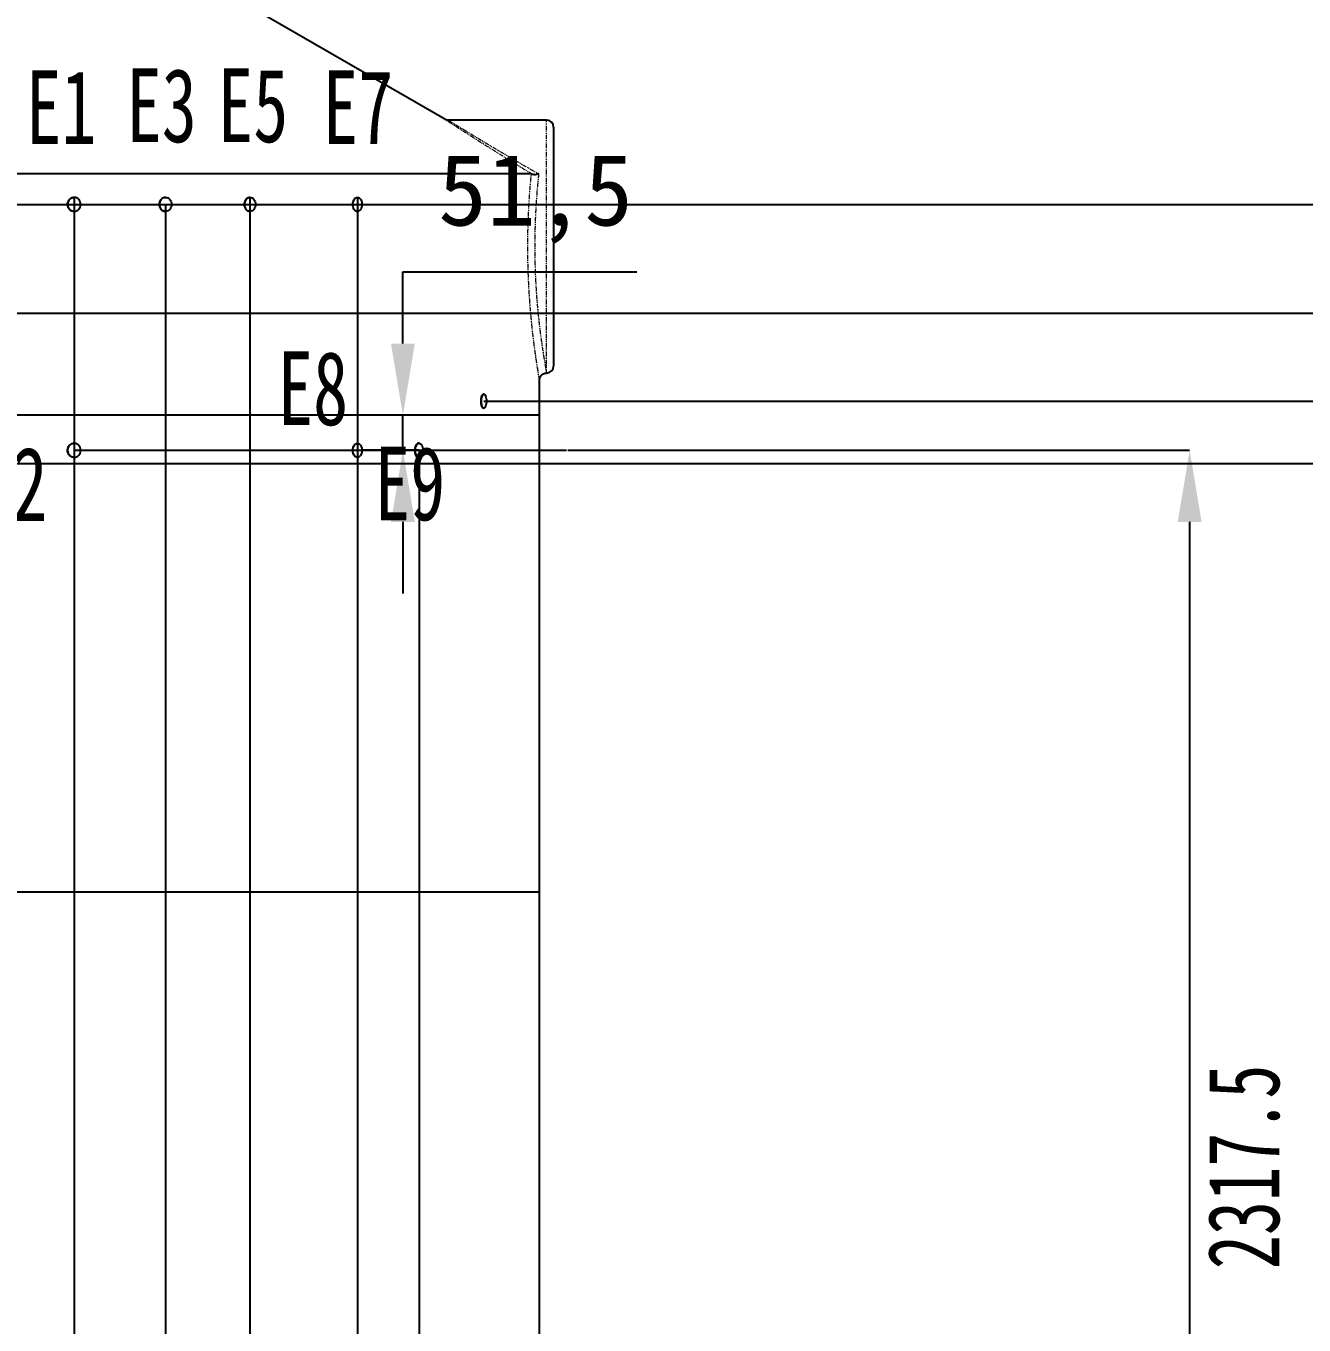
# Model space of a CAD drawing. Header units: millimetres. Extents: x -12403 to 8666, y -15213 to 13435.
# Drawn here: x -2155 to -281, y 2766 to 4671 of the extents above; entities that cross this region are included whole.
import ezdxf

# ---------------------------------------------------------------- set-up
doc = ezdxf.new("R2010")
doc.units = ezdxf.units.MM
doc.header["$PDSIZE"] = -1
doc.linetypes.add('PHANTOM', pattern=[12.7, 6.35, -1.27, 1.27, -1.27, 1.27, -1.27])
doc.layers.add('10', color=7, linetype='Continuous')
doc.styles.add('SLDTEXTSTYLE0', font='TXT', dxfattribs={"width": 0.7})
doc.dimstyles.new('ISO-25', dxfattribs={"dimtxt": 2.5, "dimasz": 2.5, "dimexe": 1.25, "dimexo": 0.625, "dimtad": 1, "dimtxsty": 'Standard', "dimcen": 2.5, "dimadec": 0, "dimazin": 0, "dimtfac": 1, "dimtmove": 0, "dimatfit": 3, "dimfxl": 0, "dimarcsym": 0})
doc.dimstyles.new('SLDDIMSTYLE0', dxfattribs={"dimscale": 30, "dimtxt": 3.5, "dimasz": 3.5, "dimexe": 0, "dimexo": 0.0625, "dimgap": 0.875, "dimtad": 2, "dimdec": 1, "dimrnd": 1e-09, "dimzin": 12, "dimdsep": 46, "dimtxsty": 'SLDTEXTSTYLE0', "dimcen": 0.09, "dimadec": 0, "dimazin": 3, "dimtfac": 1, "dimtdec": 1, "dimtofl": 0, "dimtmove": 0, "dimatfit": 3, "dimfxl": 0, "dimfrac": 2, "dimtolj": 1, "dimtzin": 12, "dimarcsym": 0})

# ---------------------------------------------------------------- blocks, each defined once
blk = doc.blocks.new('_D')
at = {"layer": '10', "color": 0, "lineweight": -2, "transparency": 16777216}
for p, q in [((-1249.5, 4409), (40.5, 4409)), ((40.5, 4304), (40.5, 1836)), ((-1527.3, 1731), (40.5, 1731))]:
    blk.add_line(p, q, dxfattribs=at)
at = {"layer": '10', "color": 0, "transparency": 16777216}
for points in [[(23, 4304), (58, 4304), (40.5, 4409)], [(23, 1836), (58, 1836), (40.5, 1731)]]:
    blk.add_solid(points, dxfattribs=at)
at = {"layer": 'Defpoints', "color": 0, "transparency": 16777216}
for p in [(-1251.4, 4409), (-1529.2, 1731), (40.5, 1731)]:
    blk.add_point(p, dxfattribs=at)
at = {"layer": '10', "color": 0, "transparency": 16777216, "insert": (66.7, 3062.2), "char_height": 105, "attachment_point": 2, "rotation": 90, "style": 'SLDTEXTSTYLE0'}
blk.add_mtext('\\A1;2678', dxfattribs=at)
blk = doc.blocks.new('_D_5')
at = {"layer": '10', "color": 0, "lineweight": -2, "transparency": 16777216}
for p, q in [((-1360.9, 4048.5), (-449, 4048.5)), ((-449, 3943.5), (-449, 1836)), ((-1829.1, 1731), (-449, 1731))]:
    blk.add_line(p, q, dxfattribs=at)
at = {"layer": '10', "color": 0, "transparency": 16777216}
for points in [[(-466.5, 3943.5), (-431.5, 3943.5), (-449, 4048.5)], [(-466.5, 1836), (-431.5, 1836), (-449, 1731)]]:
    blk.add_solid(points, dxfattribs=at)
at = {"layer": 'Defpoints', "color": 0, "transparency": 16777216}
for p in [(-1362.8, 4048.5), (-1830.9, 1731), (-449, 1731)]:
    blk.add_point(p, dxfattribs=at)
at = {"layer": '10', "color": 0, "transparency": 16777216, "insert": (-422.7, 2998), "char_height": 105, "attachment_point": 2, "rotation": 90, "style": 'SLDTEXTSTYLE0'}
blk.add_mtext('\\A1;2317.5', dxfattribs=at)
blk = doc.blocks.new('_D_6')
at = {"layer": '10', "color": 0, "lineweight": -2, "transparency": 16777216}
for p, q in [((-1416.3, 4120.6), (-196.7, 4120.6)), ((-196.7, 4015.6), (-196.7, 1836)), ((-1527.3, 1731), (-196.7, 1731))]:
    blk.add_line(p, q, dxfattribs=at)
at = {"layer": '10', "color": 0, "transparency": 16777216}
for points in [[(-214.2, 4015.6), (-179.2, 4015.6), (-196.7, 4120.6)], [(-214.2, 1836), (-179.2, 1836), (-196.7, 1731)]]:
    blk.add_solid(points, dxfattribs=at)
at = {"layer": 'Defpoints', "color": 0, "transparency": 16777216}
for p in [(-1418.2, 4120.6), (-1529.2, 1731), (-196.7, 1731)]:
    blk.add_point(p, dxfattribs=at)
at = {"layer": '10', "color": 0, "transparency": 16777216, "insert": (-170.5, 3062.2), "char_height": 105, "attachment_point": 2, "rotation": 90, "style": 'SLDTEXTSTYLE0'}
blk.add_mtext('\\A1;2389.6', dxfattribs=at)
blk = doc.blocks.new('_D_17')
at = {"layer": '10', "color": 0, "lineweight": -2, "transparency": 16777216}
for p, q in [((-1404.1, 4100), (-4302.5, 4100)), ((-4302.5, 1836), (-4302.5, 3995)), ((-2819.1, 1731), (-4302.5, 1731))]:
    blk.add_line(p, q, dxfattribs=at)
at = {"layer": '10', "color": 0, "transparency": 16777216}
for points in [[(-4320, 3995), (-4285, 3995), (-4302.5, 4100)], [(-4320, 1836), (-4285, 1836), (-4302.5, 1731)]]:
    blk.add_solid(points, dxfattribs=at)
at = {"layer": 'Defpoints', "color": 0, "transparency": 16777216}
for p in [(-4302.5, 4100), (-1402.2, 4100), (-2817.2, 1731)]:
    blk.add_point(p, dxfattribs=at)
at = {"layer": '10', "color": 0, "transparency": 16777216, "insert": (-4433.7, 2939.8), "char_height": 105, "attachment_point": 2, "rotation": 90, "style": 'SLDTEXTSTYLE0'}
blk.add_mtext('\\A1;2369', dxfattribs=at)
blk = doc.blocks.new('*D251')
at = {"color": 0, "lineweight": -2, "transparency": 16777216}
for p, q in [((4953.5, 4514), (4953.5, 4619)), ((-2501.8, 4409), (5013.5, 4409)), ((4953.5, 4409), (4953.5, 4249.4)), ((-2501.8, 4249.4), (5013.5, 4249.4)), ((4953.5, 4144.4), (4953.5, 4039.4)), ((4953.5, 4039.4), (4505.3, 4039.4))]:
    blk.add_line(p, q, dxfattribs=at)
at = {"color": 0, "transparency": 16777216}
for points in [[(4936, 4514), (4971, 4514), (4953.5, 4409)], [(4936, 4144.4), (4971, 4144.4), (4953.5, 4249.4)]]:
    blk.add_solid(points, dxfattribs=at)
at = {"layer": 'Defpoints', "color": 0, "transparency": 16777216}
for p in [(-2501.8, 4409), (-2501.8, 4249.4), (4953.5, 4249.4)]:
    blk.add_point(p, dxfattribs=at)
at = {"color": 0, "transparency": 16777216, "insert": (4706.5, 4146.3), "char_height": 105, "attachment_point": 5}
blk.add_mtext('159,7', dxfattribs=at)
blk = doc.blocks.new('*D254')
at = {"color": 0, "lineweight": -2, "transparency": 16777216}
for p, q in [((-1602.6, 4205), (-1602.6, 4310)), ((-1602.6, 4310), (-1259.4, 4310)), ((-1578.8, 4100), (-1662.6, 4100)), ((-1602.6, 4048.5), (-1602.6, 4100)), ((-1578.8, 4048.5), (-1662.6, 4048.5)), ((-1602.6, 3943.5), (-1602.6, 3838.5))]:
    blk.add_line(p, q, dxfattribs=at)
at = {"color": 0, "transparency": 16777216}
for points in [[(-1620.1, 4205), (-1585.1, 4205), (-1602.6, 4100)], [(-1620.1, 3943.5), (-1585.1, 3943.5), (-1602.6, 4048.5)]]:
    blk.add_solid(points, dxfattribs=at)
at = {"layer": 'Defpoints', "color": 0, "transparency": 16777216}
for p in [(-1602.6, 4100), (-1578.8, 4100), (-1578.8, 4048.5)]:
    blk.add_point(p, dxfattribs=at)
at = {"color": 0, "transparency": 16777216, "insert": (-1408.1, 4417), "char_height": 105, "attachment_point": 5}
blk.add_mtext('51,5', dxfattribs=at)

msp = doc.modelspace()

# ---------------------------------------------------------------- linework, layer by layer
at = {"color": 7, "linetype": 'Continuous', "lineweight": 25}
for p, q in [((-1541.32, 4533.93), (-1935.27, 4761.38)), ((-1391.95, 4532.61), (-1536.17, 4532.61)), ((-1381.65, 4522.31), (-1381.65, 4172.11)), ((-1414.35, 4453.64), (-3589.19, 4453.64)), ((-1402.25, 1756.76), (-1402.25, 4151.67)), ((-1578.48, 4058.74), (-1579.29, 4058.83)), ((-1579.29, 4038.18), (-1578.48, 4038.27))]:
    msp.add_line(p, q, dxfattribs=at)
at = {"color": 8, "linetype": 'PHANTOM', "lineweight": 18}
msp.add_line((-1391.95, 4161.81), (-1391.95, 4532.61), dxfattribs=at)
for p, q in [((2784.99, 4028.51), (-3600.63, 4028.51)), ((-1402.25, 3400.51), (-3600.63, 3400.51))]:
    msp.add_line(p, q)
at = {"color": 7, "linetype": 'Continuous', "lineweight": 25, "flags": 128}
for points in [[(-2084.75, 4419.3), (-2086.61, 4419.11), (-2088.39, 4418.52), (-2090.04, 4417.57), (-2091.49, 4416.29), (-2092.67, 4414.73), (-2093.55, 4412.95), (-2094.09, 4411.01), (-2094.28, 4409.01), (-2094.09, 4407), (-2093.55, 4405.06), (-2092.67, 4403.28), (-2091.49, 4401.72), (-2090.04, 4400.44), (-2088.39, 4399.49), (-2086.61, 4398.9), (-2084.75, 4398.71)], [(-2084.75, 4398.71), (-2082.89, 4398.9), (-2081.1, 4399.49), (-2079.45, 4400.44), (-2078.01, 4401.72), (-2076.82, 4403.28), (-2075.94, 4405.06), (-2075.4, 4407), (-2075.22, 4409.01), (-2075.4, 4411.01), (-2075.94, 4412.95), (-2076.82, 4414.73), (-2078.01, 4416.29), (-2079.45, 4417.57), (-2081.1, 4418.52), (-2082.89, 4419.11), (-2084.75, 4419.3)], [(-1950.72, 4398.71), (-1952.46, 4398.9), (-1954.13, 4399.49), (-1955.67, 4400.44), (-1957.02, 4401.72), (-1958.13, 4403.28), (-1958.96, 4405.06), (-1959.46, 4407), (-1959.63, 4409.01), (-1959.46, 4411.01), (-1958.96, 4412.95), (-1958.13, 4414.73), (-1957.02, 4416.29), (-1955.67, 4417.57), (-1954.13, 4418.52), (-1952.46, 4419.11), (-1950.72, 4419.3)], [(-1950.72, 4419.3), (-1948.98, 4419.11), (-1947.31, 4418.52), (-1945.77, 4417.57), (-1944.42, 4416.29), (-1943.31, 4414.73), (-1942.49, 4412.95), (-1941.98, 4411.01), (-1941.81, 4409.01), (-1941.98, 4407), (-1942.49, 4405.06), (-1943.31, 4403.28), (-1944.42, 4401.72), (-1945.77, 4400.44), (-1947.31, 4399.49), (-1948.98, 4398.9), (-1950.72, 4398.71)], [(-1826.86, 4398.71), (-1828.45, 4398.9), (-1829.98, 4399.49), (-1831.38, 4400.44), (-1832.61, 4401.72), (-1833.62, 4403.28), (-1834.38, 4405.06), (-1834.84, 4407), (-1834.99, 4409.01), (-1834.84, 4411.01), (-1834.38, 4412.95), (-1833.62, 4414.73), (-1832.61, 4416.29), (-1831.38, 4417.57), (-1829.98, 4418.52), (-1828.45, 4419.11), (-1826.86, 4419.3)], [(-1826.86, 4419.3), (-1825.28, 4419.11), (-1823.75, 4418.52), (-1822.35, 4417.57), (-1821.11, 4416.29), (-1820.1, 4414.73), (-1819.35, 4412.95), (-1818.89, 4411.01), (-1818.73, 4409.01), (-1818.89, 4407), (-1819.35, 4405.06), (-1820.1, 4403.28), (-1821.11, 4401.72), (-1822.35, 4400.44), (-1823.75, 4399.49), (-1825.28, 4398.9), (-1826.86, 4398.71)], [(-1669.32, 4398.71), (-1670.63, 4398.9), (-1671.89, 4399.49), (-1673.06, 4400.44), (-1674.07, 4401.72), (-1674.91, 4403.28), (-1675.53, 4405.06), (-1675.92, 4407), (-1676.05, 4409.01), (-1675.92, 4411.01), (-1675.53, 4412.95), (-1674.91, 4414.73), (-1674.07, 4416.29), (-1673.06, 4417.57), (-1671.89, 4418.52), (-1670.63, 4419.11), (-1669.32, 4419.3)], [(-1669.32, 4419.3), (-1668, 4419.11), (-1666.74, 4418.52), (-1665.58, 4417.57), (-1664.56, 4416.29), (-1663.72, 4414.73), (-1663.1, 4412.95), (-1662.72, 4411.01), (-1662.59, 4409.01), (-1662.72, 4407), (-1663.1, 4405.06), (-1663.72, 4403.28), (-1664.56, 4401.72), (-1665.58, 4400.44), (-1666.74, 4399.49), (-1668, 4398.9), (-1669.32, 4398.71)], [(-1484.13, 4110.31), (-1484.89, 4110.5), (-1485.62, 4111.09), (-1486.29, 4112.04), (-1486.89, 4113.32), (-1487.37, 4114.88), (-1487.73, 4116.66), (-1487.95, 4118.6), (-1488.03, 4120.61), (-1487.95, 4122.61), (-1487.73, 4124.55), (-1487.37, 4126.33), (-1486.89, 4127.89), (-1486.29, 4129.17), (-1485.62, 4130.12), (-1484.89, 4130.71), (-1484.13, 4130.91)], [(-1484.13, 4130.91), (-1483.37, 4130.71), (-1482.64, 4130.12), (-1481.96, 4129.17), (-1481.37, 4127.89), (-1480.88, 4126.33), (-1480.52, 4124.55), (-1480.3, 4122.61), (-1480.23, 4120.61), (-1480.3, 4118.6), (-1480.52, 4116.66), (-1480.88, 4114.88), (-1481.37, 4113.32), (-1481.96, 4112.04), (-1482.64, 4111.09), (-1483.37, 4110.5), (-1484.13, 4110.31)], [(-2084.75, 4058.81), (-2086.61, 4058.61), (-2088.39, 4058.02), (-2090.04, 4057.07), (-2091.49, 4055.79), (-2092.67, 4054.23), (-2093.55, 4052.45), (-2094.09, 4050.51), (-2094.28, 4048.51), (-2094.09, 4046.5), (-2093.55, 4044.56), (-2092.67, 4042.78), (-2091.49, 4041.22), (-2090.04, 4039.94), (-2088.39, 4038.99), (-2086.61, 4038.4), (-2084.75, 4038.21)], [(-2084.75, 4038.21), (-2082.89, 4038.4), (-2081.1, 4038.99), (-2079.45, 4039.94), (-2078.01, 4041.22), (-2076.82, 4042.78), (-2075.94, 4044.56), (-2075.4, 4046.5), (-2075.22, 4048.51), (-2075.4, 4050.51), (-2075.94, 4052.45), (-2076.82, 4054.23), (-2078.01, 4055.79), (-2079.45, 4057.07), (-2081.1, 4058.02), (-2082.89, 4058.61), (-2084.75, 4058.81)], [(-1669.32, 4038.21), (-1670.63, 4038.4), (-1671.89, 4038.99), (-1673.06, 4039.94), (-1674.07, 4041.22), (-1674.91, 4042.78), (-1675.53, 4044.56), (-1675.92, 4046.5), (-1676.05, 4048.51), (-1675.92, 4050.51), (-1675.53, 4052.45), (-1674.91, 4054.23), (-1674.07, 4055.79), (-1673.06, 4057.07), (-1671.89, 4058.02), (-1670.63, 4058.61), (-1669.32, 4058.81)], [(-1669.32, 4058.81), (-1668, 4058.61), (-1666.74, 4058.02), (-1665.58, 4057.07), (-1664.56, 4055.79), (-1663.72, 4054.23), (-1663.1, 4052.45), (-1662.72, 4050.51), (-1662.59, 4048.51), (-1662.72, 4046.5), (-1663.1, 4044.56), (-1663.72, 4042.78), (-1664.56, 4041.22), (-1665.58, 4039.94), (-1666.74, 4038.99), (-1668, 4038.4), (-1669.32, 4038.21)], [(-1584.41, 4048.51), (-1584.31, 4050.45), (-1584.01, 4052.32), (-1583.53, 4054.05), (-1582.87, 4055.58), (-1582.07, 4056.86), (-1581.15, 4057.83), (-1580.14, 4058.47), (-1579.09, 4058.75), (-1578.03, 4058.65), (-1577, 4058.19), (-1576.04, 4057.38), (-1575.17, 4056.25), (-1574.44, 4054.84), (-1573.86, 4053.2), (-1573.47, 4051.39), (-1573.27, 4049.48), (-1573.27, 4047.53), (-1573.47, 4045.62), (-1573.86, 4043.81), (-1574.44, 4042.17), (-1575.17, 4040.76), (-1576.04, 4039.63), (-1577, 4038.82), (-1578.03, 4038.36), (-1579.09, 4038.26), (-1580.14, 4038.54), (-1581.15, 4039.18), (-1582.07, 4040.15), (-1582.87, 4041.43), (-1583.53, 4042.96), (-1584.01, 4044.69), (-1584.31, 4046.56), (-1584.41, 4048.51)]]:
    msp.add_lwpolyline(points, dxfattribs=at)
at = {"color": 7, "linetype": 'Continuous', "lineweight": 25}
for centre, start, end in [((-1391.95, 4522.31), 0, 90), ((-1391.95, 4172.11), 270, 0)]:
    msp.add_arc(centre, 10.3, start, end, dxfattribs=at)
for points, knots in [([(-1536.17, 4532.63), (-1536.39, 4532.62), (-1537.02, 4532.6), (-1538, 4532.74), (-1539.05, 4532.97), (-1539.95, 4533.28), (-1540.68, 4533.59), (-1541.12, 4533.82), (-1541.31, 4533.93), (-1541.32, 4533.93)], [0, 0, 0, 0, 0.1243238, 0.3472029, 0.5493823, 0.7273546, 0.8765814, 0.9919135, 1, 1, 1, 1]), ([(-1414.35, 4453.64), (-1414.11, 4453.6), (-1413.75, 4453.54), (-1412.84, 4453.15), (-1412.52, 4453.01)], [0, 0, 0, 0, 0.6481322, 1, 1, 1, 1]), ([(-1403.57, 4453.67), (-1403.58, 4453.67), (-1404.67, 4453.27), (-1406.92, 4452.65), (-1410.12, 4452.31), (-1411.72, 4452.77), (-1412.52, 4453.01)], [0, 0, 0, 0, 0.001979, 0.3229928, 0.6608305, 1, 1, 1, 1]), ([(-2084.75, 4398.71), (-2085.11, 4398.72), (-2086.55, 4398.77), (-2089.01, 4399.58), (-2091.66, 4401.62), (-2093.54, 4404.51), (-2094.42, 4407.9), (-2094.22, 4411.42), (-2092.94, 4414.67), (-2090.74, 4417.26), (-2087.89, 4418.98), (-2085.78, 4419.2), (-2084.75, 4419.3)], [0, 0, 0, 0, 0.037081, 0.1444447, 0.2518092, 0.3591759, 0.4665444, 0.5739118, 0.6812751, 0.7886413, 0.8960096, 1, 1, 1, 1]), ([(-1950.72, 4419.3), (-1950.75, 4419.3), (-1951.78, 4419.3), (-1953.82, 4418.87), (-1956.48, 4417.13), (-1958.49, 4414.48), (-1959.49, 4411.6), (-1959.77, 4408.58), (-1959.32, 4405.53), (-1957.83, 4402.45), (-1955.54, 4400.12), (-1953.04, 4398.88), (-1951.38, 4398.76), (-1950.72, 4398.71)], [0, 0, 0, 0, 0.0034246, 0.1107656, 0.2181038, 0.3254514, 0.4327948, 0.5000131, 0.6073542, 0.7146906, 0.8220379, 0.9293816, 1, 1, 1, 1]), ([(-1826.86, 4419.3), (-1826.89, 4419.3), (-1827.83, 4419.3), (-1829.69, 4418.87), (-1832.12, 4417.13), (-1833.96, 4414.48), (-1834.87, 4411.6), (-1835.12, 4408.58), (-1834.71, 4405.53), (-1833.35, 4402.45), (-1831.27, 4400.12), (-1828.98, 4398.88), (-1827.46, 4398.76), (-1826.86, 4398.71)], [0, 0, 0, 0, 0.0034233, 0.1107642, 0.2181029, 0.3254514, 0.4327943, 0.5000128, 0.607354, 0.71469, 0.8220387, 0.9293835, 1, 1, 1, 1]), ([(-1669.32, 4398.71), (-1669.34, 4398.71), (-1670.12, 4398.71), (-1671.66, 4399.14), (-1673.67, 4400.88), (-1675.2, 4403.54), (-1675.95, 4406.41), (-1676.16, 4409.43), (-1675.82, 4412.48), (-1674.69, 4415.57), (-1672.96, 4417.9), (-1671.06, 4419.13), (-1669.81, 4419.26), (-1669.32, 4419.3)], [0, 0, 0, 0, 0.0034238, 0.1107633, 0.2181048, 0.3254465, 0.4327974, 0.500008, 0.6073492, 0.7146915, 0.8220397, 0.9293848, 1, 1, 1, 1]), ([(-1402.24, 4151.47), (-1402.23, 4151.91), (-1402.21, 4152.8), (-1401.92, 4154.25), (-1401.41, 4155.69), (-1400.64, 4157.12), (-1399.68, 4158.38), (-1398.48, 4159.53), (-1397.08, 4160.49), (-1395.52, 4161.23), (-1393.81, 4161.67), (-1392.59, 4161.85), (-1391.96, 4161.8), (-1391.94, 4161.8)], [0, 0, 0, 0, 0.0818156, 0.1635171, 0.2721686, 0.3645196, 0.462379, 0.564703, 0.6695089, 0.7756924, 0.8825561, 0.9958073, 1, 1, 1, 1]), ([(-1484.13, 4130.91), (-1484.14, 4130.91), (-1484.59, 4130.9), (-1485.49, 4130.47), (-1486.66, 4128.73), (-1487.55, 4126.08), (-1488, 4123.2), (-1488.12, 4120.18), (-1487.92, 4117.13), (-1487.26, 4114.04), (-1486.25, 4111.72), (-1485.14, 4110.48), (-1484.42, 4110.36), (-1484.13, 4110.31)], [0, 0, 0, 0, 0.0034234, 0.1107639, 0.2181022, 0.3254497, 0.432793, 0.5000111, 0.607352, 0.7146946, 0.8220372, 0.9293841, 1, 1, 1, 1]), ([(-2084.75, 4038.21), (-2085.11, 4038.22), (-2086.55, 4038.27), (-2089.01, 4039.08), (-2091.66, 4041.12), (-2093.54, 4044.01), (-2094.42, 4047.4), (-2094.22, 4050.92), (-2092.94, 4054.17), (-2090.74, 4056.76), (-2087.89, 4058.48), (-2085.78, 4058.7), (-2084.75, 4058.81)], [0, 0, 0, 0, 0.0370809, 0.1444423, 0.2518109, 0.3591774, 0.4665456, 0.5739128, 0.6812759, 0.7886418, 0.8960099, 1, 1, 1, 1]), ([(-1669.32, 4038.21), (-1669.34, 4038.21), (-1670.12, 4038.21), (-1671.66, 4038.64), (-1673.67, 4040.38), (-1675.2, 4043.04), (-1675.95, 4045.91), (-1676.16, 4048.93), (-1675.82, 4051.98), (-1674.69, 4055.07), (-1672.96, 4057.4), (-1671.06, 4058.63), (-1669.81, 4058.76), (-1669.32, 4058.81)], [0, 0, 0, 0, 0.0034238, 0.1107646, 0.2181062, 0.3254479, 0.4327918, 0.50001, 0.6073512, 0.7146935, 0.8220368, 0.9293847, 1, 1, 1, 1]), ([(-1579.31, 4058.69), (-1579.57, 4058.76), (-1580.45, 4058.98), (-1581.97, 4058.12), (-1583.59, 4056.23), (-1584.78, 4053.4), (-1585.38, 4050.03), (-1585.33, 4046.49), (-1584.64, 4043.18), (-1583.39, 4040.45), (-1581.72, 4038.72), (-1580.27, 4037.99), (-1579.48, 4038.24), (-1579.31, 4038.29)], [0, 0, 0, 0, 0.0422228, 0.1455931, 0.248958, 0.3522967, 0.455587, 0.558843, 0.6620768, 0.7653272, 0.8686232, 0.9719642, 1, 1, 1, 1])]:
    msp.add_open_spline(points, degree=3, knots=knots, dxfattribs=at)
at = {"color": 8, "linetype": 'PHANTOM', "lineweight": 18}
for points, knots in [([(-1412.52, 4453.01), (-1412.87, 4453.22), (-1414.52, 4454.22), (-1421.05, 4458.19), (-1432, 4464.88), (-1446.22, 4473.63), (-1460.11, 4482.23), (-1472.05, 4489.68), (-1482.08, 4495.98), (-1490.36, 4501.19), (-1498.36, 4506.26), (-1506.03, 4511.15), (-1513.28, 4515.78), (-1519.93, 4520.05), (-1525.87, 4523.89), (-1530.5, 4526.88), (-1533.99, 4529.15), (-1536.56, 4530.82), (-1538.74, 4532.24), (-1540.35, 4533.29), (-1541.3, 4533.92), (-1541.32, 4533.92), (-1541.32, 4533.93)], [0, 0, 0, 0, 0.0056071, 0.0265938, 0.1055556, 0.1845122, 0.2642785, 0.3440338, 0.3967099, 0.4494121, 0.5020746, 0.5562753, 0.6105247, 0.6646957, 0.7183925, 0.7720765, 0.8091841, 0.8463336, 0.88343, 0.9261045, 0.9687758, 1, 1, 1, 1]), ([(-1536.17, 4532.55), (-1536.17, 4532.55), (-1536.18, 4532.56), (-1535.26, 4531.98), (-1533.4, 4530.84), (-1530.41, 4528.99), (-1526.18, 4526.38), (-1520.94, 4523.17), (-1514.91, 4519.48), (-1508.32, 4515.46), (-1501.3, 4511.21), (-1493.73, 4506.64), (-1485.68, 4501.81), (-1477.19, 4496.73), (-1467.04, 4490.69), (-1455.1, 4483.64), (-1441.27, 4475.52), (-1427.01, 4467.21), (-1414.39, 4459.9), (-1406.51, 4455.36), (-1403.57, 4453.67)], [0, 0, 0, 0, 0.02700852, 0.06968242, 0.11236075, 0.16426437, 0.21618347, 0.27029811, 0.32442866, 0.37594027, 0.42752464, 0.47906468, 0.53234949, 0.58567678, 0.63897704, 0.71707483, 0.79518272, 0.8741479, 0.9531177, 1, 1, 1, 1]), ([(-1402.28, 4151.67), (-1402.27, 4151.63), (-1402.25, 4151.51), (-1402.47, 4152.77), (-1402.92, 4155.38), (-1403.6, 4159.37), (-1404.46, 4164.59), (-1405.51, 4171.13), (-1406.72, 4178.91), (-1408.03, 4187.81), (-1409.42, 4197.83), (-1410.87, 4208.99), (-1412.32, 4221.17), (-1413.72, 4234.18), (-1414.91, 4246.47), (-1415.87, 4257.79), (-1416.64, 4267.9), (-1417.45, 4279.84), (-1418.22, 4293.72), (-1418.8, 4307.92), (-1419.17, 4320.64), (-1419.39, 4331.77), (-1419.5, 4344.58), (-1419.45, 4359.04), (-1419.16, 4375.2), (-1418.63, 4391.32), (-1417.94, 4406.06), (-1417.14, 4419.28), (-1416.31, 4431.07), (-1415.38, 4442.59), (-1414.69, 4449.96), (-1414.35, 4453.64)], [0, 0, 0, 0, 0.0169965, 0.056189, 0.0953817, 0.1333258, 0.1712703, 0.2103122, 0.249355, 0.2877704, 0.3261863, 0.3656965, 0.4052065, 0.4441861, 0.4831659, 0.5099039, 0.5366637, 0.5634021, 0.6022929, 0.6411842, 0.6678702, 0.6945785, 0.7212646, 0.759626, 0.7979869, 0.8374469, 0.8769072, 0.9074133, 0.937919, 0.9689599, 1, 1, 1, 1]), ([(-1403.57, 4453.67), (-1403.97, 4449.87), (-1404.77, 4442.25), (-1405.87, 4430.06), (-1406.86, 4417.34), (-1407.74, 4403.74), (-1408.46, 4389.43), (-1409, 4374.32), (-1409.31, 4358.86), (-1409.37, 4343.25), (-1409.18, 4327.74), (-1408.76, 4312.3), (-1408.09, 4296.96), (-1407.21, 4281.98), (-1406.14, 4267.59), (-1404.92, 4253.76), (-1403.57, 4240.47), (-1402.14, 4228.01), (-1400.69, 4216.56), (-1399.24, 4206.05), (-1397.82, 4196.44), (-1396.48, 4187.91), (-1395.28, 4180.59), (-1394.22, 4174.41), (-1393.33, 4169.36), (-1392.72, 4166.02), (-1392.34, 4163.94), (-1392.12, 4162.72), (-1391.97, 4161.95), (-1391.96, 4161.85), (-1391.95, 4161.81)], [0, 0, 0, 0, 0.0340138, 0.0680269, 0.1028235, 0.1376196, 0.1751919, 0.2127645, 0.2514339, 0.2901034, 0.3281987, 0.3662937, 0.4055342, 0.4447748, 0.4830498, 0.5213254, 0.5607257, 0.6001259, 0.6379731, 0.6758198, 0.7147383, 0.7536562, 0.7911349, 0.8286132, 0.8671578, 0.9057021, 0.9291471, 0.952592, 0.976296, 1, 1, 1, 1])]:
    msp.add_open_spline(points, degree=3, knots=knots, dxfattribs=at)
at = {"layer": '10', "color": 6}
for p, q in [((-2084.75, 4419.31), (-2084.75, 3994.95)), ((-1826.86, 4419.31), (-1826.86, 2307.81)), ((-1669.32, 4419.31), (-1669.32, 4038.21)), ((-1950.72, 4409.01), (-1950.72, 2555.01)), ((-1669.32, 4038.21), (-1669.32, -1337.19)), ((-1578.83, 4048.51), (-1578.83, 2246.01)), ((-2084.75, 3994.95), (-2084.75, -1636.25))]:
    msp.add_line(p, q, dxfattribs=at)
at = {"layer": '10'}
for p, q in [((-3334.23, 4409.01), (-1251.36, 4409.01)), ((-1484.13, 4120.61), (-1352.24, 4120.61)), ((-2084.75, 4048.51), (-1362.79, 4048.51))]:
    msp.add_line(p, q, dxfattribs=at)

# ---------------------------------------------------------------- texts
at = {"layer": '10', "char_height": 108.15, "attachment_point": 1, "style": 'SLDTEXTSTYLE0'}
for s, insert in [('E1', (-2155.05, 4605.82)), ('E3', (-2007.77, 4608.43)), ('E5', (-1873.65, 4608.43)), ('E7', (-1719.83, 4605.82)), ('E8', (-1785.9, 4193.58)), ('E2', (-2226.85, 4053.17)), ('E9', (-1643.5, 4054.05))]:
    msp.add_mtext(s, dxfattribs=dict(at, insert=insert))

# ---------------------------------------------------------------- dimensions: what is measured, and where the dimension line sits
for base, p1, p2, picture, middle in [((4953.51910313, 4249.35517613), (-2501.77139101, 4409.00517613), (-2501.77139101, 4249.35517613), '*D251', (4706.54910313, 4146.32517613)), ((-1602.59, 4100.01), (-1578.83, 4048.51), (-1578.83, 4100.01), '*D254', (-1408.12, 4416.98))]:
    dim = msp.add_linear_dim(base=base, p1=p1, p2=p2, angle=90, dimstyle='ISO-25', override={"dimscale": 30, "dimtxt": 3.5, "dimasz": 3.5, "dimexe": 2, "dimexo": 0, "dimgap": 1.524, "dimtih": 1, "dimtoh": 1, "dimdec": 1, "dimzin": 0, "dimadec": 1, "dimtdec": 1, "dimtzin": 0})
    dim.commit()
    dim.dimension.update_dxf_attribs({"geometry": picture, "text_midpoint": middle})
at = {"layer": '10'}
for base, p1, p2, picture, middle in [((40.46, 1731.01), (-1251.36, 4409.01), (-1529.22, 1731.01), '_D', (40.46, 3062.19)), ((-196.7, 1731.01), (-1418.18, 4120.61), (-1529.22, 1731.01), '_D_6', (-196.7, 3062.19)), ((-4302.48, 4100.01), (-2817.23, 1731.01), (-1402.25, 4100.01), '_D_17', (-4302.48, 2939.78)), ((-448.95, 1731.01), (-1362.79, 4048.51), (-1830.94, 1731.01), '_D_5', (-448.95, 2997.99))]:
    dim = msp.add_linear_dim(base=base, p1=p1, p2=p2, angle=90, dimstyle='SLDDIMSTYLE0', dxfattribs=at)
    dim.commit()
    dim.dimension.update_dxf_attribs({"geometry": picture, "text_midpoint": middle, "dimtype": 160})

doc.saveas('drawing.dxf')
